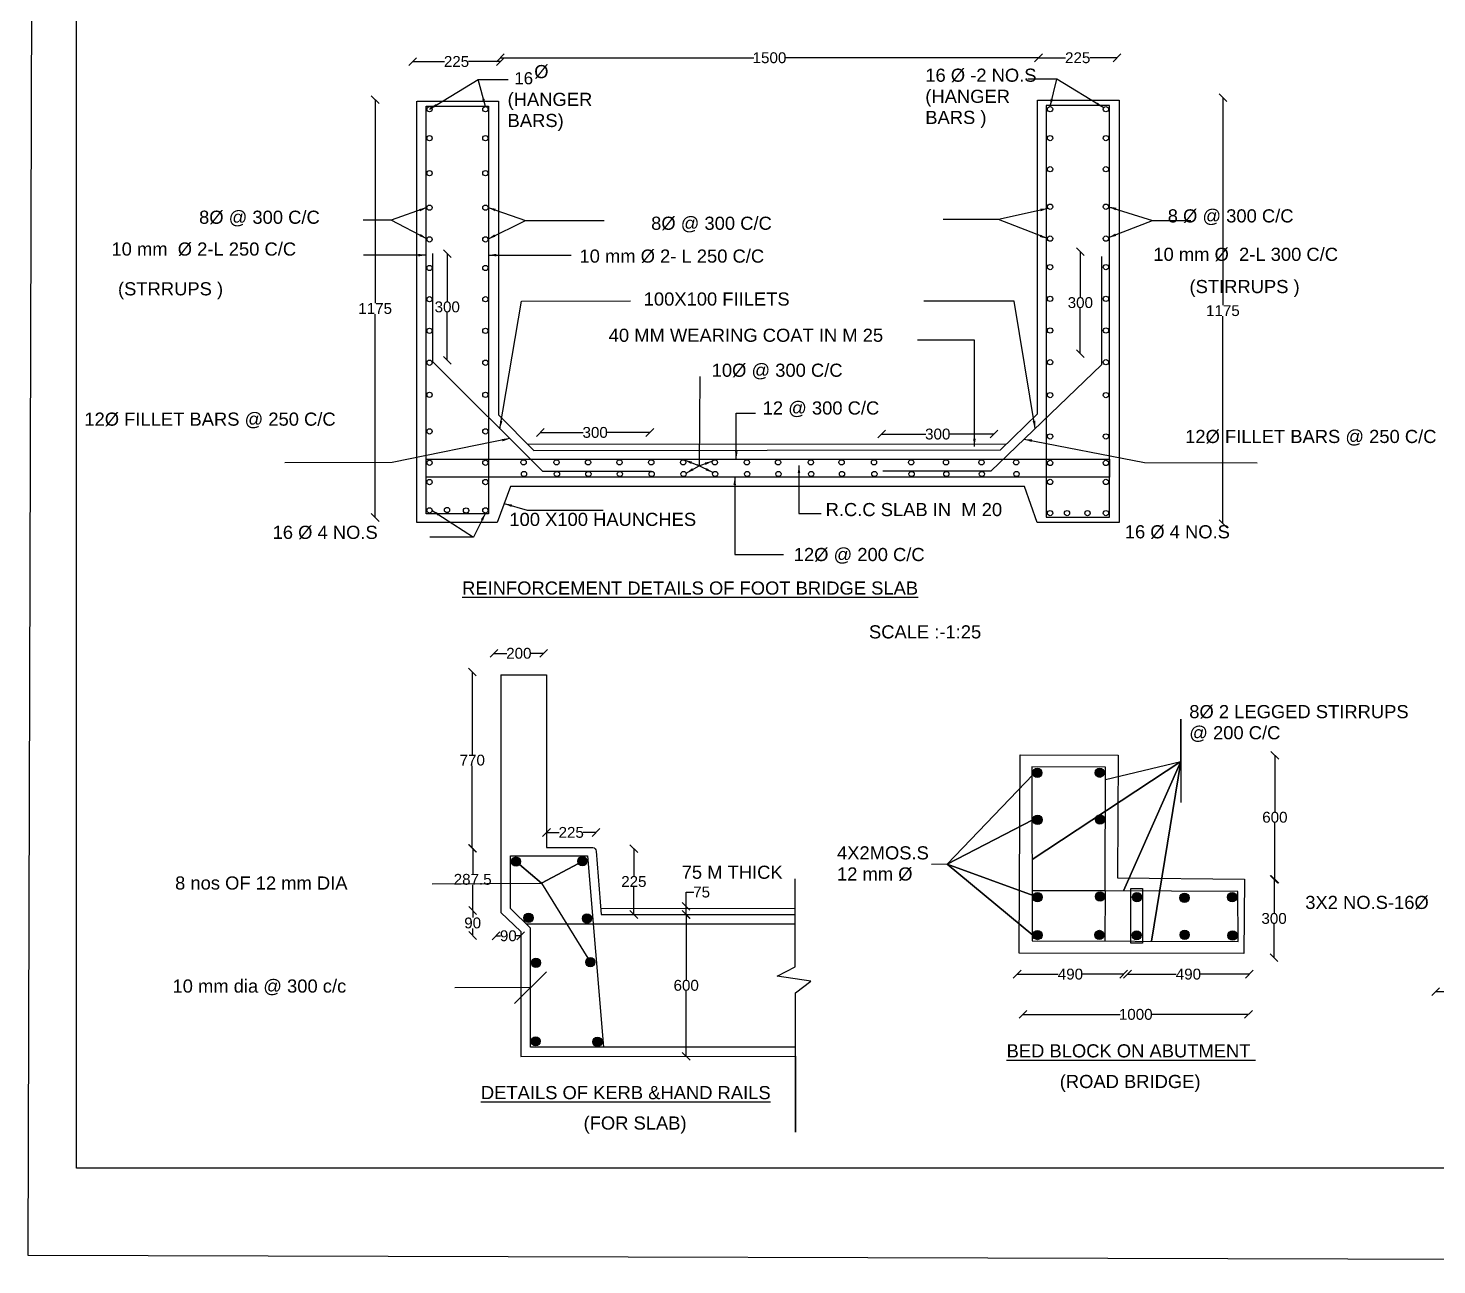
# Model space of a CAD drawing. Header units: metres. Extents: x 5051 to 110682, y -48949 to 23709.
# Drawn here: x 5051 to 50486, y -48949 to -9043 of the extents above; entities that cross this region are included whole.
import ezdxf

# ---------------------------------------------------------------- set-up
doc = ezdxf.new("R2010")
doc.units = ezdxf.units.M
doc.header["$MEASUREMENT"] = 0
doc.layers.add('DRAWING', color=7, linetype='Continuous')
doc.styles.get("Standard").update_dxf_attribs({"font": 'arial.ttf'})
doc.dimstyles.get("Standard").update_dxf_attribs({"dimtxt": 350, "dimasz": 250, "dimexe": 0.18, "dimexo": 0.0625, "dimgap": 0.09, "dimtad": 0, "dimtih": 1, "dimtoh": 1, "dimdec": 0, "dimzin": 0, "dimdsep": 46, "dimtxsty": 'Standard', "dimblk": 'OBLIQUE', "dimcen": 0, "dimse1": 1, "dimse2": 1, "dimadec": 0, "dimazin": 0, "dimtfac": 1, "dimtdec": 0, "dimtofl": 0, "dimtmove": 0, "dimatfit": 3, "dimfxl": 1, "dimtolj": 1, "dimtzin": 0, "dimarcsym": 0})
picture_1 = doc.add_image_def('image1.jpg', size_in_pixel=(4814, 3304))

# ---------------------------------------------------------------- blocks, each defined once
blk = doc.blocks.new('_Oblique')
at = {"color": 0, "linetype": 'ByBlock', "lineweight": -2}
blk.add_line((-0.5, -0.5), (0.5, 0.5), dxfattribs=at)
blk = doc.blocks.new('*D25')
at = {"layer": 'Defpoints', "color": 0, "transparency": 16777216}
for p in [(17452, -10030), (20283, -10030), (20283, -10121)]:
    blk.add_point(p, dxfattribs=at)
at = {"layer": 'DRAWING', "color": 0, "lineweight": -2, "transparency": 16777216}
for p, q in [((17452, -10121), (18476, -10121)), ((20283, -10121), (19258, -10121))]:
    blk.add_line(p, q, dxfattribs=at)
at = {"layer": 'DRAWING', "color": 0, "lineweight": -2, "transparency": 16777216, "xscale": 250, "yscale": 250, "zscale": 250, "rotation": 180}
blk.add_blockref('_Oblique', (17452, -10121), dxfattribs=at)
at = {"layer": 'DRAWING', "color": 0, "lineweight": -2, "transparency": 16777216, "xscale": 250, "yscale": 250, "zscale": 250}
blk.add_blockref('_Oblique', (20283, -10121), dxfattribs=at)
at = {"layer": 'DRAWING', "color": 0, "transparency": 16777216, "insert": (18867, -10121), "char_height": 350, "attachment_point": 5}
blk.add_mtext('\\A1;225', dxfattribs=at)
blk = doc.blocks.new('*D26')
at = {"layer": 'Defpoints', "color": 0, "transparency": 16777216}
for p in [(20283, -10121), (37639, -10000), (37639, -10121)]:
    blk.add_point(p, dxfattribs=at)
at = {"layer": 'DRAWING', "color": 0, "lineweight": -2, "transparency": 16777216}
for p, q in [((20283, -10000), (28455, -10000)), ((37639, -10000), (29466, -10000))]:
    blk.add_line(p, q, dxfattribs=at)
at = {"layer": 'DRAWING', "color": 0, "lineweight": -2, "transparency": 16777216, "xscale": 250, "yscale": 250, "zscale": 250, "rotation": 180}
blk.add_blockref('_Oblique', (20283, -10000), dxfattribs=at)
at = {"layer": 'DRAWING', "color": 0, "lineweight": -2, "transparency": 16777216, "xscale": 250, "yscale": 250, "zscale": 250}
blk.add_blockref('_Oblique', (37639, -10000), dxfattribs=at)
at = {"layer": 'DRAWING', "color": 0, "transparency": 16777216, "insert": (28961, -10000), "char_height": 350, "attachment_point": 5}
blk.add_mtext('\\A1;1500', dxfattribs=at)
blk = doc.blocks.new('*D27')
at = {"layer": 'Defpoints', "color": 0, "transparency": 16777216}
for p in [(37639, -10000), (40166, -10000), (40166, -10000)]:
    blk.add_point(p, dxfattribs=at)
at = {"layer": 'DRAWING', "color": 0, "lineweight": -2, "transparency": 16777216}
for p, q in [((37639, -10000), (38511, -10000)), ((40166, -10000), (39293, -10000))]:
    blk.add_line(p, q, dxfattribs=at)
at = {"layer": 'DRAWING', "color": 0, "lineweight": -2, "transparency": 16777216, "xscale": 250, "yscale": 250, "zscale": 250, "rotation": 180}
blk.add_blockref('_Oblique', (37639, -10000), dxfattribs=at)
at = {"layer": 'DRAWING', "color": 0, "lineweight": -2, "transparency": 16777216, "xscale": 250, "yscale": 250, "zscale": 250}
blk.add_blockref('_Oblique', (40166, -10000), dxfattribs=at)
at = {"layer": 'DRAWING', "color": 0, "transparency": 16777216, "insert": (38902, -10000), "char_height": 350, "attachment_point": 5}
blk.add_mtext('\\A1;225', dxfattribs=at)
blk = doc.blocks.new('*D28')
at = {"layer": 'Defpoints', "color": 0, "transparency": 16777216}
for p in [(16839, -11349), (16243, -24834), (16839, -24834)]:
    blk.add_point(p, dxfattribs=at)
at = {"layer": 'DRAWING', "color": 0, "lineweight": -2, "transparency": 16777216}
for p, q in [((16243, -11349), (16243, -17913)), ((16243, -24834), (16243, -18270))]:
    blk.add_line(p, q, dxfattribs=at)
at = {"layer": 'DRAWING', "color": 0, "lineweight": -2, "transparency": 16777216, "xscale": 250, "yscale": 250, "zscale": 250}
for p, rotation in [((16243, -11349), 90), ((16243, -24834), 270)]:
    blk.add_blockref('_Oblique', p, dxfattribs=dict(at, rotation=rotation))
at = {"layer": 'DRAWING', "color": 0, "transparency": 16777216, "insert": (16243, -18091), "char_height": 350, "attachment_point": 5}
blk.add_mtext('\\A1;1175', dxfattribs=at)
blk = doc.blocks.new('*D29')
at = {"layer": 'Defpoints', "color": 0, "transparency": 16777216}
for p in [(21573, -22248), (25103, -22090), (25103, -22248)]:
    blk.add_point(p, dxfattribs=at)
at = {"layer": 'DRAWING', "color": 0, "lineweight": -2, "transparency": 16777216}
for p, q in [((21573, -22090), (22952, -22090)), ((25103, -22090), (23724, -22090))]:
    blk.add_line(p, q, dxfattribs=at)
at = {"layer": 'DRAWING', "color": 0, "lineweight": -2, "transparency": 16777216, "xscale": 250, "yscale": 250, "zscale": 250, "rotation": 180}
blk.add_blockref('_Oblique', (21573, -22090), dxfattribs=at)
at = {"layer": 'DRAWING', "color": 0, "lineweight": -2, "transparency": 16777216, "xscale": 250, "yscale": 250, "zscale": 250}
blk.add_blockref('_Oblique', (25103, -22090), dxfattribs=at)
at = {"layer": 'DRAWING', "color": 0, "transparency": 16777216, "insert": (23338, -22090), "char_height": 350, "attachment_point": 5}
blk.add_mtext('\\A1;300', dxfattribs=at)
blk = doc.blocks.new('*D30')
at = {"layer": 'Defpoints', "color": 0, "transparency": 16777216}
for p in [(32576, -22085), (36201, -22085), (36201, -22143)]:
    blk.add_point(p, dxfattribs=at)
at = {"layer": 'DRAWING', "color": 0, "lineweight": -2, "transparency": 16777216}
for p, q in [((32576, -22143), (34002, -22143)), ((36201, -22143), (34774, -22143))]:
    blk.add_line(p, q, dxfattribs=at)
at = {"layer": 'DRAWING', "color": 0, "lineweight": -2, "transparency": 16777216, "xscale": 250, "yscale": 250, "zscale": 250, "rotation": 180}
blk.add_blockref('_Oblique', (32576, -22143), dxfattribs=at)
at = {"layer": 'DRAWING', "color": 0, "lineweight": -2, "transparency": 16777216, "xscale": 250, "yscale": 250, "zscale": 250}
blk.add_blockref('_Oblique', (36201, -22143), dxfattribs=at)
at = {"layer": 'DRAWING', "color": 0, "transparency": 16777216, "insert": (34388, -22143), "char_height": 350, "attachment_point": 5}
blk.add_mtext('\\A1;300', dxfattribs=at)
blk = doc.blocks.new('*D31')
at = {"layer": 'Defpoints', "color": 0, "transparency": 16777216}
for p in [(41019, -11287), (41019, -25032), (43585, -25032)]:
    blk.add_point(p, dxfattribs=at)
at = {"layer": 'DRAWING', "color": 0, "lineweight": -2, "transparency": 16777216}
for p, q in [((43585, -11287), (43585, -17981)), ((43585, -25032), (43585, -18338))]:
    blk.add_line(p, q, dxfattribs=at)
at = {"layer": 'DRAWING', "color": 0, "lineweight": -2, "transparency": 16777216, "xscale": 250, "yscale": 250, "zscale": 250}
for p, rotation in [((43585, -11287), 90), ((43585, -25032), 270)]:
    blk.add_blockref('_Oblique', p, dxfattribs=dict(at, rotation=rotation))
at = {"layer": 'DRAWING', "color": 0, "transparency": 16777216, "insert": (43585, -18160), "char_height": 350, "attachment_point": 5}
blk.add_mtext('\\A1;1175', dxfattribs=at)
blk = doc.blocks.new('*D32')
at = {"layer": 'Defpoints', "color": 0, "transparency": 16777216}
for p in [(18579, -16320), (18568, -19760), (18579, -19760)]:
    blk.add_point(p, dxfattribs=at)
at = {"layer": 'DRAWING', "color": 0, "lineweight": -2, "transparency": 16777216}
for p, q in [((18568, -16320), (18568, -17861)), ((18568, -19760), (18568, -18219))]:
    blk.add_line(p, q, dxfattribs=at)
at = {"layer": 'DRAWING', "color": 0, "lineweight": -2, "transparency": 16777216, "xscale": 250, "yscale": 250, "zscale": 250}
for p, rotation in [((18568, -16320), 90), ((18568, -19760), 270)]:
    blk.add_blockref('_Oblique', p, dxfattribs=dict(at, rotation=rotation))
at = {"layer": 'DRAWING', "color": 0, "transparency": 16777216, "insert": (18568, -18040), "char_height": 350, "attachment_point": 5}
blk.add_mtext('\\A1;300', dxfattribs=at)
blk = doc.blocks.new('*D33')
at = {"layer": 'Defpoints', "color": 0, "transparency": 16777216}
for p in [(39214, -16259), (38987, -19544), (39214, -19544)]:
    blk.add_point(p, dxfattribs=at)
at = {"layer": 'DRAWING', "color": 0, "lineweight": -2, "transparency": 16777216}
for p, q in [((38987, -16259), (38987, -17722)), ((38987, -19544), (38987, -18080))]:
    blk.add_line(p, q, dxfattribs=at)
at = {"layer": 'DRAWING', "color": 0, "lineweight": -2, "transparency": 16777216, "xscale": 250, "yscale": 250, "zscale": 250}
for p, rotation in [((38987, -16259), 90), ((38987, -19544), 270)]:
    blk.add_blockref('_Oblique', p, dxfattribs=dict(at, rotation=rotation))
at = {"layer": 'DRAWING', "color": 0, "transparency": 16777216, "insert": (38987, -17901), "char_height": 350, "attachment_point": 5}
blk.add_mtext('\\A1;300', dxfattribs=at)
blk = doc.blocks.new('*D37')
at = {"layer": 'Defpoints', "color": 0, "transparency": 16777216}
for p in [(20078, -29142), (21677, -29142), (21677, -29217)]:
    blk.add_point(p, dxfattribs=at)
at = {"layer": 'DRAWING', "color": 0, "lineweight": -2, "transparency": 16777216}
for p, q in [((20078, -29217), (20488, -29217)), ((21677, -29217), (21267, -29217))]:
    blk.add_line(p, q, dxfattribs=at)
at = {"layer": 'DRAWING', "color": 0, "lineweight": -2, "transparency": 16777216, "xscale": 250, "yscale": 250, "zscale": 250, "rotation": 180}
blk.add_blockref('_Oblique', (20078, -29217), dxfattribs=at)
at = {"layer": 'DRAWING', "color": 0, "lineweight": -2, "transparency": 16777216, "xscale": 250, "yscale": 250, "zscale": 250}
blk.add_blockref('_Oblique', (21677, -29217), dxfattribs=at)
at = {"layer": 'DRAWING', "color": 0, "transparency": 16777216, "insert": (20877, -29217), "char_height": 350, "attachment_point": 5}
blk.add_mtext('\\A1;200', dxfattribs=at)
blk = doc.blocks.new('*D38')
at = {"layer": 'Defpoints', "color": 0, "transparency": 16777216}
for p in [(19701, -29820), (19375, -35509), (19701, -35509)]:
    blk.add_point(p, dxfattribs=at)
at = {"layer": 'DRAWING', "color": 0, "lineweight": -2, "transparency": 16777216}
for p, q in [((19375, -29820), (19375, -32486)), ((19375, -35509), (19375, -32843))]:
    blk.add_line(p, q, dxfattribs=at)
at = {"layer": 'DRAWING', "color": 0, "lineweight": -2, "transparency": 16777216, "xscale": 250, "yscale": 250, "zscale": 250}
for p, rotation in [((19375, -29820), 90), ((19375, -35509), 270)]:
    blk.add_blockref('_Oblique', p, dxfattribs=dict(at, rotation=rotation))
at = {"layer": 'DRAWING', "color": 0, "transparency": 16777216, "insert": (19375, -32665), "char_height": 350, "attachment_point": 5}
blk.add_mtext('\\A1;770', dxfattribs=at)
blk = doc.blocks.new('*D39')
at = {"layer": 'Defpoints', "color": 0, "transparency": 16777216}
for p in [(21768, -34913), (23363, -34913), (23363, -34997)]:
    blk.add_point(p, dxfattribs=at)
at = {"layer": 'DRAWING', "color": 0, "lineweight": -2, "transparency": 16777216}
for p, q in [((21768, -34997), (22174, -34997)), ((23363, -34997), (22957, -34997))]:
    blk.add_line(p, q, dxfattribs=at)
at = {"layer": 'DRAWING', "color": 0, "lineweight": -2, "transparency": 16777216, "xscale": 250, "yscale": 250, "zscale": 250, "rotation": 180}
blk.add_blockref('_Oblique', (21768, -34997), dxfattribs=at)
at = {"layer": 'DRAWING', "color": 0, "lineweight": -2, "transparency": 16777216, "xscale": 250, "yscale": 250, "zscale": 250}
blk.add_blockref('_Oblique', (23363, -34997), dxfattribs=at)
at = {"layer": 'DRAWING', "color": 0, "transparency": 16777216, "insert": (22566, -34997), "char_height": 350, "attachment_point": 5}
blk.add_mtext('\\A1;225', dxfattribs=at)
blk = doc.blocks.new('*D40')
at = {"layer": 'Defpoints', "color": 0, "transparency": 16777216}
for p in [(24671, -35520), (24587, -37644), (24671, -37644)]:
    blk.add_point(p, dxfattribs=at)
at = {"layer": 'DRAWING', "color": 0, "lineweight": -2, "transparency": 16777216}
for p, q in [((24587, -35520), (24587, -36403)), ((24587, -37644), (24587, -36761))]:
    blk.add_line(p, q, dxfattribs=at)
at = {"layer": 'DRAWING', "color": 0, "lineweight": -2, "transparency": 16777216, "xscale": 250, "yscale": 250, "zscale": 250}
for p, rotation in [((24587, -35520), 90), ((24587, -37644), 270)]:
    blk.add_blockref('_Oblique', p, dxfattribs=dict(at, rotation=rotation))
at = {"layer": 'DRAWING', "color": 0, "transparency": 16777216, "insert": (24587, -36582), "char_height": 350, "attachment_point": 5}
blk.add_mtext('\\A1;225', dxfattribs=at)
blk = doc.blocks.new('*D41')
at = {"layer": 'Defpoints', "color": 0, "transparency": 16777216}
for p in [(26271, -37644), (26410, -37379), (26410, -37644)]:
    blk.add_point(p, dxfattribs=at)
at = {"layer": 'DRAWING', "color": 0, "lineweight": -2, "transparency": 16777216}
for p, q in [((26271, -37379), (26271, -36922)), ((26271, -36922), (26521, -36922)), ((26271, -37644), (26271, -37379))]:
    blk.add_line(p, q, dxfattribs=at)
at = {"layer": 'DRAWING', "color": 0, "lineweight": -2, "transparency": 16777216, "xscale": 250, "yscale": 250, "zscale": 250}
for p, rotation in [((26271, -37379), 90), ((26271, -37644), 270)]:
    blk.add_blockref('_Oblique', p, dxfattribs=dict(at, rotation=rotation))
at = {"layer": 'DRAWING', "color": 0, "transparency": 16777216, "insert": (26772, -36922), "char_height": 350, "attachment_point": 5}
blk.add_mtext('\\A1;75', dxfattribs=at)
blk = doc.blocks.new('*D42')
at = {"layer": 'Defpoints', "color": 0, "transparency": 16777216}
for p in [(26271, -37644), (26275, -42220), (26275, -42220)]:
    blk.add_point(p, dxfattribs=at)
at = {"layer": 'DRAWING', "color": 0, "lineweight": -2, "transparency": 16777216}
for p, q in [((26275, -37644), (26275, -39753)), ((26275, -42220), (26275, -40111))]:
    blk.add_line(p, q, dxfattribs=at)
at = {"layer": 'DRAWING', "color": 0, "lineweight": -2, "transparency": 16777216, "xscale": 250, "yscale": 250, "zscale": 250}
for p, rotation in [((26275, -37644), 90), ((26275, -42220), 270)]:
    blk.add_blockref('_Oblique', p, dxfattribs=dict(at, rotation=rotation))
at = {"layer": 'DRAWING', "color": 0, "transparency": 16777216, "insert": (26275, -39932), "char_height": 350, "attachment_point": 5}
blk.add_mtext('\\A1;600', dxfattribs=at)
blk = doc.blocks.new('*D43')
at = {"layer": 'Defpoints', "color": 0, "transparency": 16777216}
for p in [(44943, -32506), (44943, -36510), (45262, -36510)]:
    blk.add_point(p, dxfattribs=at)
at = {"layer": 'DRAWING', "color": 0, "lineweight": -2, "transparency": 16777216}
for p, q in [((45262, -32506), (45262, -34329)), ((45262, -36510), (45262, -34687))]:
    blk.add_line(p, q, dxfattribs=at)
at = {"layer": 'DRAWING', "color": 0, "lineweight": -2, "transparency": 16777216, "xscale": 250, "yscale": 250, "zscale": 250}
for p, rotation in [((45262, -32506), 90), ((45262, -36510), 270)]:
    blk.add_blockref('_Oblique', p, dxfattribs=dict(at, rotation=rotation))
at = {"layer": 'DRAWING', "color": 0, "transparency": 16777216, "insert": (45262, -34508), "char_height": 350, "attachment_point": 5}
blk.add_mtext('\\A1;600', dxfattribs=at)
blk = doc.blocks.new('*D44')
at = {"layer": 'Defpoints', "color": 0, "transparency": 16777216}
for p in [(45262, -36510), (45236, -39037), (45262, -39037)]:
    blk.add_point(p, dxfattribs=at)
at = {"layer": 'DRAWING', "color": 0, "lineweight": -2, "transparency": 16777216}
for p, q in [((45236, -36510), (45236, -37595)), ((45236, -39037), (45236, -37952))]:
    blk.add_line(p, q, dxfattribs=at)
at = {"layer": 'DRAWING', "color": 0, "lineweight": -2, "transparency": 16777216, "xscale": 250, "yscale": 250, "zscale": 250}
for p, rotation in [((45236, -36510), 90), ((45236, -39037), 270)]:
    blk.add_blockref('_Oblique', p, dxfattribs=dict(at, rotation=rotation))
at = {"layer": 'DRAWING', "color": 0, "transparency": 16777216, "insert": (45236, -37774), "char_height": 350, "attachment_point": 5}
blk.add_mtext('\\A1;300', dxfattribs=at)
blk = doc.blocks.new('*D45')
at = {"layer": 'Defpoints', "color": 0, "transparency": 16777216}
for p in [(40509, -39570), (40509, -39756), (44438, -39756)]:
    blk.add_point(p, dxfattribs=at)
at = {"layer": 'DRAWING', "color": 0, "lineweight": -2, "transparency": 16777216}
for p, q in [((40509, -39570), (42080, -39570)), ((44438, -39570), (42867, -39570))]:
    blk.add_line(p, q, dxfattribs=at)
at = {"layer": 'DRAWING', "color": 0, "lineweight": -2, "transparency": 16777216, "xscale": 250, "yscale": 250, "zscale": 250, "rotation": 180}
blk.add_blockref('_Oblique', (40509, -39570), dxfattribs=at)
at = {"layer": 'DRAWING', "color": 0, "lineweight": -2, "transparency": 16777216, "xscale": 250, "yscale": 250, "zscale": 250}
blk.add_blockref('_Oblique', (44438, -39570), dxfattribs=at)
at = {"layer": 'DRAWING', "color": 0, "transparency": 16777216, "insert": (42473, -39570), "char_height": 350, "attachment_point": 5}
blk.add_mtext('\\A1;490', dxfattribs=at)
blk = doc.blocks.new('*D46')
at = {"layer": 'Defpoints', "color": 0, "transparency": 16777216}
for p in [(36951, -39570), (36951, -39695), (40384, -39695)]:
    blk.add_point(p, dxfattribs=at)
at = {"layer": 'DRAWING', "color": 0, "lineweight": -2, "transparency": 16777216}
for p, q in [((36951, -39570), (38274, -39570)), ((40384, -39570), (39061, -39570))]:
    blk.add_line(p, q, dxfattribs=at)
at = {"layer": 'DRAWING', "color": 0, "lineweight": -2, "transparency": 16777216, "xscale": 250, "yscale": 250, "zscale": 250, "rotation": 180}
blk.add_blockref('_Oblique', (36951, -39570), dxfattribs=at)
at = {"layer": 'DRAWING', "color": 0, "lineweight": -2, "transparency": 16777216, "xscale": 250, "yscale": 250, "zscale": 250}
blk.add_blockref('_Oblique', (40384, -39570), dxfattribs=at)
at = {"layer": 'DRAWING', "color": 0, "transparency": 16777216, "insert": (38668, -39570), "char_height": 350, "attachment_point": 5}
blk.add_mtext('\\A1;490', dxfattribs=at)
blk = doc.blocks.new('*D47')
at = {"layer": 'Defpoints', "color": 0, "transparency": 16777216}
for p in [(37137, -40843), (37137, -40869), (44411, -40843)]:
    blk.add_point(p, dxfattribs=at)
at = {"layer": 'DRAWING', "color": 0, "lineweight": -2, "transparency": 16777216}
for p, q in [((37137, -40869), (40269, -40869)), ((44411, -40869), (41280, -40869))]:
    blk.add_line(p, q, dxfattribs=at)
at = {"layer": 'DRAWING', "color": 0, "lineweight": -2, "transparency": 16777216, "xscale": 250, "yscale": 250, "zscale": 250, "rotation": 180}
blk.add_blockref('_Oblique', (37137, -40869), dxfattribs=at)
at = {"layer": 'DRAWING', "color": 0, "lineweight": -2, "transparency": 16777216, "xscale": 250, "yscale": 250, "zscale": 250}
blk.add_blockref('_Oblique', (44411, -40869), dxfattribs=at)
at = {"layer": 'DRAWING', "color": 0, "transparency": 16777216, "insert": (40774, -40869), "char_height": 350, "attachment_point": 5}
blk.add_mtext('\\A1;1000', dxfattribs=at)
blk = doc.blocks.new('*D48')
at = {"layer": 'Defpoints', "color": 0, "transparency": 16777216}
for p in [(50445, -40342), (60998, -40133), (60998, -40342)]:
    blk.add_point(p, dxfattribs=at)
at = {"layer": 'DRAWING', "color": 0, "lineweight": -2, "transparency": 16777216}
for p, q in [((50445, -40133), (55216, -40133)), ((60998, -40133), (56227, -40133))]:
    blk.add_line(p, q, dxfattribs=at)
at = {"layer": 'DRAWING', "color": 0, "lineweight": -2, "transparency": 16777216, "xscale": 250, "yscale": 250, "zscale": 250, "rotation": 180}
blk.add_blockref('_Oblique', (50445, -40133), dxfattribs=at)
at = {"layer": 'DRAWING', "color": 0, "lineweight": -2, "transparency": 16777216, "xscale": 250, "yscale": 250, "zscale": 250}
blk.add_blockref('_Oblique', (60998, -40133), dxfattribs=at)
at = {"layer": 'DRAWING', "color": 0, "transparency": 16777216, "insert": (55721, -40133), "char_height": 350, "attachment_point": 5}
blk.add_mtext('\\A1;1000', dxfattribs=at)
blk = doc.blocks.new('*D50')
at = {"layer": 'Defpoints', "color": 0, "transparency": 16777216}
for p in [(19375, -35509), (19375, -37516), (19388, -37516)]:
    blk.add_point(p, dxfattribs=at)
at = {"layer": 'DRAWING', "color": 0, "lineweight": -2, "transparency": 16777216}
for p, q in [((19388, -35509), (19388, -36334)), ((19388, -37516), (19388, -36691))]:
    blk.add_line(p, q, dxfattribs=at)
at = {"layer": 'DRAWING', "color": 0, "lineweight": -2, "transparency": 16777216, "xscale": 250, "yscale": 250, "zscale": 250}
for p, rotation in [((19388, -35509), 90), ((19388, -37516), 270)]:
    blk.add_blockref('_Oblique', p, dxfattribs=dict(at, rotation=rotation))
at = {"layer": 'DRAWING', "color": 0, "transparency": 16777216, "insert": (19388, -36512), "char_height": 350, "attachment_point": 5}
blk.add_mtext('\\A1;287.5', dxfattribs=at)
blk = doc.blocks.new('*D51')
at = {"layer": 'Defpoints', "color": 0, "transparency": 16777216}
for p in [(19375, -37516), (19375, -38321), (19388, -38321)]:
    blk.add_point(p, dxfattribs=at)
at = {"layer": 'DRAWING', "color": 0, "lineweight": -2, "transparency": 16777216}
for p, q in [((19388, -37516), (19388, -37740)), ((19388, -38321), (19388, -38097))]:
    blk.add_line(p, q, dxfattribs=at)
at = {"layer": 'DRAWING', "color": 0, "lineweight": -2, "transparency": 16777216, "xscale": 250, "yscale": 250, "zscale": 250}
for p, rotation in [((19388, -37516), 90), ((19388, -38321), 270)]:
    blk.add_blockref('_Oblique', p, dxfattribs=dict(at, rotation=rotation))
at = {"layer": 'DRAWING', "color": 0, "transparency": 16777216, "insert": (19388, -37919), "char_height": 350, "attachment_point": 5}
blk.add_mtext('\\A1;90', dxfattribs=at)
blk = doc.blocks.new('*D52')
at = {"layer": 'Defpoints', "color": 0, "transparency": 16777216}
for p in [(20138, -38378), (20938, -38333), (20938, -38401)]:
    blk.add_point(p, dxfattribs=at)
at = {"layer": 'DRAWING', "color": 0, "lineweight": -2, "transparency": 16777216}
for p, q in [((20138, -38333), (20288, -38333)), ((20938, -38333), (20788, -38333))]:
    blk.add_line(p, q, dxfattribs=at)
at = {"layer": 'DRAWING', "color": 0, "lineweight": -2, "transparency": 16777216, "xscale": 250, "yscale": 250, "zscale": 250, "rotation": 180}
blk.add_blockref('_Oblique', (20138, -38333), dxfattribs=at)
at = {"layer": 'DRAWING', "color": 0, "lineweight": -2, "transparency": 16777216, "xscale": 250, "yscale": 250, "zscale": 250}
blk.add_blockref('_Oblique', (20938, -38333), dxfattribs=at)
at = {"layer": 'DRAWING', "color": 0, "transparency": 16777216, "insert": (20538, -38333), "char_height": 350, "attachment_point": 5}
blk.add_mtext('\\A1;90', dxfattribs=at)

msp = doc.modelspace()

# ---------------------------------------------------------------- hatches: boundary and pattern name
at = {"layer": 'DRAWING'}
h = msp.add_hatch(color=256, dxfattribs=at)
edge = h.paths.add_edge_path()
edge.add_arc((37600.2, -33075), 148.5, 0, 360)
h = msp.add_hatch(color=256, dxfattribs=at)
edge = h.paths.add_edge_path()
edge.add_arc((39612, -33070.1), 148.5, 0, 360)
h = msp.add_hatch(color=256, dxfattribs=at)
edge = h.paths.add_edge_path()
edge.add_arc((37608.1, -34590.8), 148.5, 0, 360)
h = msp.add_hatch(color=256, dxfattribs=at)
edge = h.paths.add_edge_path()
edge.add_arc((39619.6, -34579.8), 148.5, 0, 360)
h = msp.add_hatch(color=256, dxfattribs=at)
edge = h.paths.add_edge_path()
edge.add_arc((20786.5, -35936.5), 148.5, 0, 360)
h = msp.add_hatch(color=256, dxfattribs=at)
edge = h.paths.add_edge_path()
edge.add_arc((22927.6, -35924.2), 148.5, 0, 360)
h = msp.add_hatch(color=256, dxfattribs=at)
edge = h.paths.add_edge_path()
edge.add_arc((37606.3, -37085.3), 148.5, 0, 360)
h = msp.add_hatch(color=256, dxfattribs=at)
edge = h.paths.add_edge_path()
edge.add_arc((39622.9, -37064.4), 148.5, 0, 360)
h = msp.add_hatch(color=256, dxfattribs=at)
edge = h.paths.add_edge_path()
edge.add_arc((40812.5, -37084.1), 148.5, 0, 360)
h = msp.add_hatch(color=256, dxfattribs=at)
edge = h.paths.add_edge_path()
edge.add_arc((42348.3, -37104.3), 148.5, 0, 360)
h = msp.add_hatch(color=256, dxfattribs=at)
edge = h.paths.add_edge_path()
edge.add_arc((43884.8, -37083.4), 148.5, 0, 360)
h = msp.add_hatch(color=256, dxfattribs=at)
edge = h.paths.add_edge_path()
edge.add_arc((21188.6, -37751.6), 148.5, 0, 360)
h = msp.add_hatch(color=256, dxfattribs=at)
edge = h.paths.add_edge_path()
edge.add_arc((23075, -37771.1), 148.5, 0, 360)
h = msp.add_hatch(color=256, dxfattribs=at)
edge = h.paths.add_edge_path()
edge.add_arc((37606.3, -38308.7), 148.5, 0, 360)
h = msp.add_hatch(color=256, dxfattribs=at)
edge = h.paths.add_edge_path()
edge.add_arc((39602.1, -38303.5), 148.5, 0, 360)
h = msp.add_hatch(color=256, dxfattribs=at)
edge = h.paths.add_edge_path()
edge.add_arc((42352.4, -38298.6), 148.5, 0, 360)
h = msp.add_hatch(color=256, dxfattribs=at)
edge = h.paths.add_edge_path()
edge.add_arc((40804.3, -38315.1), 148.5, 0, 360)
h = msp.add_hatch(color=256, dxfattribs=at)
edge = h.paths.add_edge_path()
edge.add_arc((43897, -38324.3), 148.5, 0, 360)
h = msp.add_hatch(color=256, dxfattribs=at)
edge = h.paths.add_edge_path()
edge.add_arc((21428.1, -39201.7), 148.5, 0, 360)
h = msp.add_hatch(color=256, dxfattribs=at)
edge = h.paths.add_edge_path()
edge.add_arc((23182.5, -39182.1), 148.5, 0, 360)
h = msp.add_hatch(color=256, dxfattribs=at)
edge = h.paths.add_edge_path()
edge.add_arc((21419, -41736.8), 148.5, 0, 360)
h = msp.add_hatch(color=256, dxfattribs=at)
edge = h.paths.add_edge_path()
edge.add_arc((23412, -41754), 148.5, 0, 360)

# ---------------------------------------------------------------- linework, layer by layer
for points in [[(6609.3, 20568.4), (106081.8, 20568.4), (106081.8, -45826.7), (6609.3, -45826.7)], [(17887.1, -11558.4), (19896.8, -11558.4), (19896.8, -24711.9), (17887.1, -24711.9)], [(39932.7, -11541.2), (37884, -11541.2), (37884, -24821.8), (39932.7, -24821.8)], [(17887.1, -22953), (39932.7, -22953), (39932.7, -23537.3), (17887.1, -23537.3)], [(40617.1, -36802.2), (40997.2, -36802.2), (40997.2, -38574.5), (40617.1, -38574.5)]]:
    msp.add_lwpolyline(points, close=True, dxfattribs=at)
for points in [[(17594.1, -11394), (20217, -11394), (20217, -21521.3), (21364.7, -22669.3), (36409.2, -22648.4), (37606.4, -21489.3), (37606.4, -11371.1), (40236.3, -11371.1), (40236.3, -24992.3), (37591.1, -24992.3), (37189.1, -23832.8), (20611.4, -23832.8), (20176.9, -24999.2), (17586.6, -24999.2), (17586.6, -11394)], [(25160.7, -23344.7), (21646, -23344.7), (18101.1, -19805.9), (18101.1, -16318.6)], [(39671, -16416.6), (39671, -19907.7), (36101.8, -23341), (32618.1, -23334.8)], [(36591, -22472.5), (21173, -22477.6)], [(20300.5, -29905.7), (20301.2, -37582.3), (20937.6, -38196.2), (20944.5, -42224.5), (29795.3, -42216.7), (29795.3, -44666.7), (29795.3, -42216.7), (29795.3, -40174.5), (30295.2, -39792.9), (29212.4, -39630.4), (29794.4, -39335.3), (29794.4, -36496.9)], [(39799.5, -33288.1), (42229.3, -32712.1), (37430.4, -35874), (42229.3, -32712.1), (40383.5, -36879.9), (42229.3, -32712.1), (41282.5, -38503.9), (42229.3, -32712.1), (42229.3, -31339.8), (42229.3, -32712.1), (42229.3, -34032.9)], [(37050.8, -32489.4), (40206.8, -32498), (40188.8, -36463.6), (44277.5, -36507.8), (44261.7, -38906.3), (37019.4, -38892.3), (37050.8, -32489.4)], [(37460.9, -33126.4), (34692.8, -36024.5), (37459.6, -34590.8), (34692.8, -36024.5), (37466.7, -37034.5), (34692.8, -36024.5), (37457.8, -38308.7), (34692.8, -36024.5), (34189.1, -36033.6)], [(37426.4, -32881.7), (37433.9, -38489.9), (44074.6, -38514.1), (44070.1, -36896.8), (39788.2, -36877.2), (39800.7, -32889.5), (37426.4, -32881.7)], [(29795.3, -41920.6), (21252.1, -41920.6), (21252.1, -38080.5), (20606.2, -37450.1), (20606.2, -35749.7), (23087.1, -35749.7), (23609.7, -41920.6)], [(18079.4, -36657.5), (21606.5, -36636.1), (20899.5, -36032.9), (21606.5, -36636.1), (22796.9, -35994.6), (21606.5, -36636.1), (23104.4, -39055.9)], [(39788.2, -36877.2), (37431.7, -36880.3)], [(39788.2, -36877.2), (39782.3, -38498.5)], [(23514.1, -37454.9), (29797.3, -37442)], [(21114.9, -37946.6), (29794.4, -37946.6)], [(21769.4, -39495.7), (20738.1, -40513.6)], [(21252.1, -40000.5), (18810.5, -40008.5)]]:
    msp.add_lwpolyline(points, dxfattribs=at)
msp.add_lwpolyline([(20300.5, -29905.7), (21768.1, -29905.7), (21768.1, -35487.1), (23261.9, -35487.1, -0.4253738), (23369.5, -35598.8), (23528.8, -37643.9), (29795.1, -37643.3)], format="xyb", dxfattribs=at)
for centre, radius in [((17996, -11658.6), 84.9), ((19797.9, -11658.6), 84.9), ((38011.1, -11659.5), 84.9), ((39813, -11659.5), 84.9), ((17996, -12593.8), 84.9), ((19797.9, -12593.8), 84.9), ((38011.1, -12591.9), 84.9), ((39813, -12591.9), 84.9), ((38011.1, -13595.6), 84.9), ((39813, -13595.6), 84.9), ((17996, -13722), 84.9), ((19797.9, -13722), 84.9), ((17996, -14835.2), 84.9), ((19797.9, -14835.2), 84.9), ((38011.1, -14804.9), 84.9), ((39813, -14804.9), 84.9), ((17996, -15860.4), 84.9), ((19797.9, -15860.4), 84.9), ((38011.1, -15834.6), 84.9), ((39813, -15834.6), 84.9), ((17996, -16781.6), 84.9), ((19797.9, -16781.6), 84.9), ((38011.1, -16753.7), 84.9), ((39813, -16753.7), 84.9), ((17996, -17790.7), 84.9), ((19797.9, -17790.7), 84.9), ((38011.1, -17777.7), 84.9), ((39813, -17777.7), 84.9), ((17996, -18810.4), 84.9), ((19797.9, -18810.4), 84.9), ((38011.1, -18798.6), 84.9), ((39813, -18798.6), 84.9), ((17996, -19839.8), 84.9), ((19797.9, -19839.8), 84.9), ((38011.1, -19823.7), 84.9), ((39813, -19823.7), 84.9), ((17996, -20874.8), 84.9), ((19797.9, -20874.8), 84.9), ((38011.1, -20885), 84.9), ((39813, -20885), 84.9), ((17996, -22054.9), 84.9), ((19797.9, -22054.9), 84.9), ((38011.1, -22217.9), 84.9), ((39813, -22217.9), 84.9), ((17996, -23067.6), 84.9), ((19797.9, -23067.6), 84.9), ((21030.9, -23053.6), 84.9), ((22093.4, -23053.6), 84.9), ((23108.8, -23053.6), 84.9), ((24124.1, -23053.6), 84.9), ((25148.6, -23053.6), 84.9), ((26177.9, -23053.6), 84.9), ((27199, -23053.6), 84.9), ((28230.9, -23053.6), 84.9), ((29238.3, -23053.6), 84.9), ((30294.8, -23053.6), 84.9), ((31287.2, -23053.6), 84.9), ((32332.8, -23053.6), 84.9), ((33532.2, -23053.6), 84.9), ((34654.1, -23053.6), 84.9), ((35799.1, -23053.6), 84.9), ((36915.5, -23053.6), 84.9), ((38011.1, -23073.4), 84.9), ((39813, -23073.4), 84.9), ((17996, -23689.5), 84.9), ((19797.9, -23689.5), 84.9), ((21043, -23429.5), 84.9), ((22105.5, -23429.5), 84.9), ((23121, -23429.5), 84.9), ((24136.3, -23429.5), 84.9), ((25160.7, -23429.5), 84.9), ((26190, -23429.5), 84.9), ((27211.1, -23429.5), 84.9), ((28243, -23429.5), 84.9), ((29250.5, -23429.5), 84.9), ((30306.9, -23429.5), 84.9), ((31299.3, -23429.5), 84.9), ((32344.9, -23429.5), 84.9), ((33544.4, -23429.5), 84.9), ((34666.2, -23429.5), 84.9), ((35811.2, -23429.5), 84.9), ((36927.6, -23429.5), 84.9), ((38011.1, -23685.5), 84.9), ((39813, -23685.5), 84.9), ((17996, -24604.1), 84.9), ((18560.7, -24590.9), 84.9), ((19174.9, -24608.5), 84.9), ((19797.9, -24604.1), 84.9), ((38011.1, -24692.3), 84.9), ((38558.1, -24692.3), 84.9), ((39217.6, -24692.3), 84.9), ((39813, -24692.3), 84.9), ((37600.2, -33075), 148.5), ((39612, -33070.1), 148.5), ((37608.1, -34590.8), 148.5), ((39619.6, -34579.8), 148.5), ((20786.5, -35936.5), 148.5), ((22927.6, -35924.2), 148.5), ((37606.3, -37085.3), 148.5), ((39622.9, -37064.4), 148.5), ((40812.5, -37084.1), 148.5), ((42348.3, -37104.3), 148.5), ((43884.8, -37083.4), 148.5), ((21188.6, -37751.6), 148.5), ((23075, -37771.1), 148.5), ((37606.3, -38308.7), 148.5), ((39602.1, -38303.5), 148.5), ((42352.4, -38298.6), 148.5), ((40804.3, -38315.1), 148.5), ((43897, -38324.3), 148.5), ((21428.1, -39201.7), 148.5), ((23182.5, -39182.1), 148.5), ((21419, -41736.8), 148.5), ((23412, -41754), 148.5)]:
    msp.add_circle(centre, radius, dxfattribs=at)

# ---------------------------------------------------------------- texts
for s, height, p in [('Ø ', 423.97, (21373.6, -10656.5)), ('16 Ø -2 NO.S', 423.972, (33986.7, -10773.3)), ('16', 390.97, (20728.8, -10854.7)), ('(HANGER', 423.97, (20514.5, -11552.8)), ('(HANGER', 423.97, (33986.7, -11454.4)), ('BARS)', 423.97, (20514.5, -12233.9)), ('BARS )', 423.97, (33986.7, -12135.5)), ('8Ø @ 300 C/C ', 423.972, (10563.7, -15356.1)), ('8 Ø @ 300 C/C ', 423.972, (41806.7, -15312.9)), ('8Ø @ 300 C/C ', 423.972, (25143.7, -15550.3)), ('10 mm  Ø 2-L 250 C/C', 423.972, (7737, -16382.9)), ('10 mm Ø 2- L 250 C/C ', 423.972, (22832.7, -16610.4)), ('10 mm Ø  2-L 300 C/C ', 423.972, (41342.3, -16553)), ('(STRRUPS )', 423.97, (7948.6, -17666.3)), ('(STIRRUPS )', 423.972, (42508.3, -17593.5)), ('100X100 FIILETS', 423.972, (24904.1, -17995.5)), ('40 MM WEARING COAT IN M 25', 423.972, (23775.5, -19164.7)), ('10Ø @ 300 C/C ', 423.972, (27096.5, -20293.2)), ('12 @ 300 C/C ', 423.972, (28740.9, -21511.3)), ('12Ø FILLET BARS @ 250 C/C ', 423.972, (6863.5, -21871.8)), ('12Ø FILLET BARS @ 250 C/C', 423.972, (42368.8, -22430.5)), ('R.C.C SLAB IN  M 20', 423.972, (30771.9, -24789.8)), ('100 X100 HAUNCHES', 423.972, (20571.4, -25106.1)), ('16 Ø 4 NO.S ', 423.972, (12935, -25524.9)), ('16 Ø 4 NO.S', 423.972, (40420.8, -25506.9)), ('12Ø @ 200 C/C', 423.972, (29743.9, -26239.9)), ('%%UREINFORCEMENT DETAILS OF FOOT BRIDGE SLAB', 423.972, (19046.2, -27321.9)), ('SCALE :-1:25', 423.972, (32169.8, -28736.4)), ('8Ø 2 LEGGED STIRRUPS', 423.972, (42500.7, -31309.8)), ('@ 200 C/C', 423.97, (42500.7, -31990.9)), ('4X2MOS.S', 423.97, (31138.7, -35867.1)), ('75 M THICK', 423.97, (26128.7, -36492.6)), ('12 mm Ø ', 423.97, (31138.7, -36548.2)), ('8 nos OF 12 mm DIA ', 423.972, (9789.5, -36840.1)), ('3X2 NO.S-16Ø', 423.972, (46241.6, -37466.5)), ('10 mm dia @ 300 c/c', 423.972, (9705.8, -40165.3)), ('%%UBED BLOCK ON ABUTMENT ', 423.972, (36609.8, -42255.9)), ('(ROAD BRIDGE)', 423.972, (38323.3, -43244.8)), ('%%UDETAILS OF KERB &HAND RAILS', 423.972, (19652.9, -43603.1)), ('(FOR SLAB)', 423.97, (22964.5, -44583.8))]:
    msp.add_text(s, height=height, dxfattribs=at).set_placement(p)

# ---------------------------------------------------------------- dimensions: what is measured, and where the dimension line sits
for base, p1, p2, text, picture, middle in [((20282.5, -10121.3), (17451.8, -10030), (20282.5, -10030), '225', '*D25', (18867.2, -10121.3)), ((37639.2, -9999.6), (20282.5, -10121.3), (37639.2, -10121.3), '1500', '*D26', (28960.9, -9999.6)), ((40165.5, -9999.6), (37639.2, -9999.6), (40165.5, -9999.6), '225', '*D27', (38902.4, -9999.6)), ((25103.3, -22090), (21572.8, -22248), (25103.3, -22248), '300', '*D29', (23338, -22090)), ((36200.5, -22143.4), (32575.6, -22084.6), (36200.5, -22084.6), '300', '*D30', (34388.1, -22143.4)), ((21677.1, -29217.5), (20077.7, -29142.1), (21677.1, -29142.1), '200', '*D37', (20877.4, -29217.5)), ((23363, -34997), (21768.1, -34913.2), (23363, -34913.2), '225', '*D39', (22565.5, -34997)), ((20938, -38332.7), (20137.9, -38378.1), (20938, -38400.5), '90', '*D52', (20537.9, -38332.7)), ((36951.3, -39570), (40383.7, -39695), (36951.3, -39695), '490', '*D46', (38667.5, -39570)), ((40508.7, -39570), (44437.9, -39755.6), (40508.7, -39755.6), '490', '*D45', (42473.3, -39570)), ((60998.3, -40132.8), (50444.7, -40341.5), (60998.3, -40341.5), '1000', '*D48', (55721.5, -40132.8)), ((37137.1, -40869.4), (44411.4, -40842.9), (37137.1, -40842.9), '1000', '*D47', (40774.2, -40869.4))]:
    dim = msp.add_linear_dim(base=base, p1=p1, p2=p2, text=text, dimstyle='Standard', dxfattribs=at)
    dim.commit()
    dim.dimension.update_dxf_attribs({"geometry": picture, "text_midpoint": middle})
for base, p1, p2, text, picture, middle in [((16243, -24833.6), (16839.4, -11349.2), (16839.4, -24833.6), '1175', '*D28', (16243, -18091.4)), ((43585.3, -25032.3), (41019.4, -11286.9), (41019.4, -25032.3), '1175', '*D31', (43585.3, -18159.6)), ((18568.3, -19760.2), (18578.6, -16319.9), (18578.6, -19760.2), '300', '*D32', (18568.3, -18040)), ((38986.8, -19543.6), (39214.3, -16258.9), (39214.3, -19543.6), '300', '*D33', (38986.8, -17901.3)), ((19374.5, -35509), (19700.5, -29820.3), (19700.5, -35509), '770', '*D38', (19374.5, -32664.6)), ((45261.9, -36510), (44943.4, -32505.7), (44943.4, -36510), '600', '*D43', (45261.9, -34507.8)), ((19388.3, -37515.9), (19374.5, -35509), (19374.5, -37515.9), '287.5', '*D50', (19388.3, -36512.4)), ((24587.1, -37643.8), (24671, -35520.2), (24671.2, -37643.8), '225', '*D40', (24587.1, -36582)), ((45235.6, -39037.3), (45261.9, -36510), (45261.9, -39037.3), '300', '*D44', (45235.6, -37773.6)), ((19388.3, -38321.3), (19374.5, -37515.9), (19374.5, -38321.3), '90', '*D51', (19388.3, -37918.6)), ((26275.3, -42219.8), (26271.2, -37643.7), (26275.3, -42219.8), '600', '*D42', (26275.3, -39931.7))]:
    dim = msp.add_linear_dim(base=base, p1=p1, p2=p2, angle=90, text=text, dimstyle='Standard', dxfattribs=at)
    dim.commit()
    dim.dimension.update_dxf_attribs({"geometry": picture, "text_midpoint": middle})
dim = msp.add_linear_dim(base=(26271.2, -37643.6), p1=(26410.3, -37379.3), p2=(26410.3, -37643.6), angle=90, text='75', dimstyle='Standard', dxfattribs=at)
dim.commit()
dim.dimension.update_dxf_attribs({"geometry": '*D41', "text_midpoint": (26771.9, -36922.2), "dimtype": 160})

# ---------------------------------------------------------------- pictures from other files: only their frames are drawn
at = {"color": 2}
image = msp.add_image(picture_1, insert=(5051.1, -48645.6), size_in_units=(105423.3, 72355.4), rotation=-0.165051, dxfattribs=dict(at, fade=35))
image.dxf.flags = 7

# ---------------------------------------------------------------- leaders
at = {"layer": 'DRAWING'}
for points in [[(17996, -11658.6), (19564.6, -10702.3), (20536.4, -10702.3)], [(19797.9, -11573.7), (19564.6, -10702.3)], [(39740.7, -11615), (38229.3, -10685), (37297.3, -10685)], [(38011.1, -11574.6), (38229.3, -10685)], [(17911.1, -14835.2), (16755.3, -15242.9), (15859.2, -15242.9)], [(19882.5, -14828.6), (21087.1, -15253), (23624.3, -15253)], [(37945.5, -14858.7), (36348.3, -15220.1)], [(39897.9, -14804.9), (41317.4, -15244.8)], [(17914.5, -15836.8), (16755.3, -15242.9)], [(19881.7, -15847.1), (21087.1, -15253)], [(37926.3, -15834.6), (36348.3, -15220.1), (34558.1, -15218.5)], [(39892, -15803.6), (41317.4, -15244.8), (42551.7, -15244.8)], [(17887.1, -16367.7), (15868.1, -16367.7)], [(19896.8, -16367.7), (22568.2, -16367.7)], [(20266.8, -21967.9), (20964.1, -17856.9), (24479.5, -17842.6)], [(37531.5, -21965.8), (36855.4, -17851.4), (33942.5, -17851.4)], [(35571.3, -22541.3), (35571.3, -19116.6), (33730, -19116.6)], [(26214.3, -22976.9), (26699.4, -23166.8), (26720.4, -20284.2)], [(27890.5, -22953), (27890.5, -21465.5), (28515.2, -21465.5)], [(20587.5, -22288.1), (16792.2, -23058), (13331, -23064.7)], [(37176, -22307.7), (41057.8, -23059.4), (44689, -23073.7)], [(26270.8, -23403.5), (26689.4, -23161.9)], [(27138.7, -23385.2), (26631.5, -23133.1)], [(27123.5, -23014.7), (26650.5, -23184.3)], [(29912.7, -23152.4), (29912.7, -24703.3), (30630.6, -24703.3)], [(27840, -23537.3), (27840, -26023.5), (29412.2, -26023.5)], [(20405.6, -24385.2), (21149.1, -24600), (23594.2, -24597.5)], [(19797.9, -24688.9), (19415.5, -25473.5), (18008.5, -25473.5)], [(18080.9, -24604.1), (19415.5, -25473.5)]]:
    msp.add_leader(points, dimstyle='Standard', override={"dimgap": 0.09, "dimtad": 0}, dxfattribs=at)

doc.saveas('drawing.dxf')
